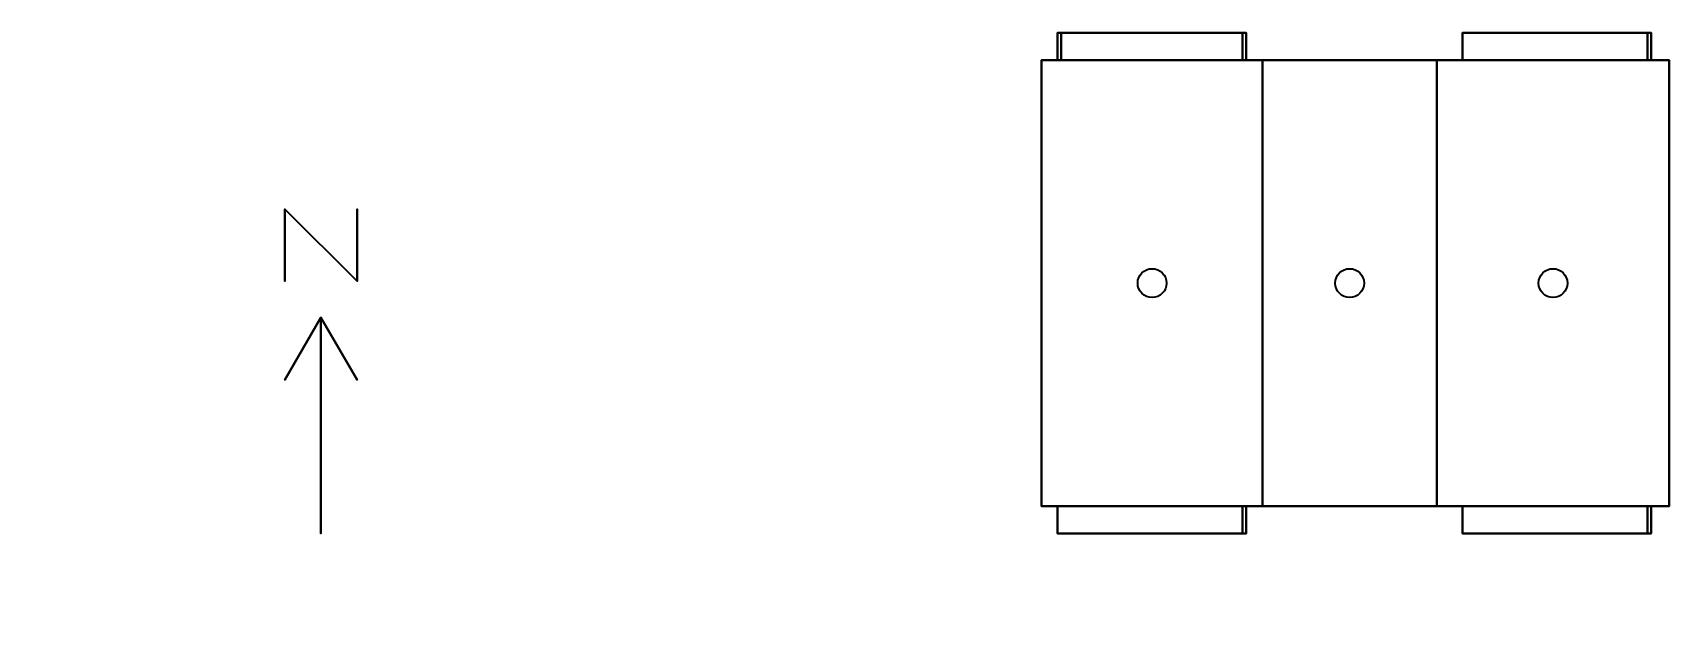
# Model space of a CAD drawing. Header units: metres. Extents: x -13.6 to 9.1, y -8.2 to -0.1.
import ezdxf

# ---------------------------------------------------------------- set-up
doc = ezdxf.new("R2010")
doc.units = ezdxf.units.M

msp = doc.modelspace()

# ---------------------------------------------------------------- linework, layer by layer
at = {"layer": '1', "color": 3}
for points in [[(-10.1202, -2.54618, 0.1), (-10.1202, -2.54618), (-10.1202, -3.54618), (-10.1202, -3.54618, 0.1)], [(-10.1202, -2.54618, 0.1), (-10.1202, -2.54618), (-9.1202, -3.54618), (-9.1202, -3.54618, 0.1)], [(-9.1202, -2.54618, 0.1), (-9.1202, -2.54618), (-9.1202, -3.54618), (-9.1202, -3.54618, 0.1)], [(-9.6202, -4.04618, 0.1), (-9.6202, -4.04618), (-10.1202, -4.9122), (-10.1202, -4.9122, 0.1)], [(-9.6202, -4.04618, 0.1), (-9.6202, -4.04618), (-9.6202, -7.04618), (-9.6202, -7.04618, 0.1)], [(-9.6202, -4.04618, 0.1), (-9.6202, -4.04618), (-9.1202, -4.9122), (-9.1202, -4.9122, 0.1)]]:
    msp.add_3dface(points, dxfattribs=at)
at = {"layer": 'Building Shading', "color": 195}
for points in [[(3.2198, -0.47618, 4.24), (3.2198, -0.09618, 4.24), (0.5998, -0.09618, 4.24), (0.5998, -0.47618, 4.24)], [(0.5998, -0.47618, 4.24), (0.5998, -0.09618, 4.24), (3.2198, -0.09618, 4.24), (3.2198, -0.47618, 4.24)], [(3.2198, -0.47618, 2.36), (3.2198, -0.09618, 2.36), (0.5998, -0.09618, 2.36), (0.5998, -0.47618, 2.36)], [(0.5998, -0.47618, 2.36), (0.5998, -0.09618, 2.36), (3.2198, -0.09618, 2.36), (3.2198, -0.47618, 2.36)], [(0.6498, -0.09618, 4.19), (0.6498, -0.09618, 2.36), (0.6498, -0.47618, 2.36), (0.6498, -0.47618, 4.19)], [(0.6498, -0.47618, 4.19), (0.6498, -0.47618, 2.36), (0.6498, -0.09618, 2.36), (0.6498, -0.09618, 4.19)], [(3.1698, -0.47618, 4.19), (3.1698, -0.47618, 2.36), (3.1698, -0.09618, 2.36), (3.1698, -0.09618, 4.19)], [(3.1698, -0.09618, 4.19), (3.1698, -0.09618, 2.36), (3.1698, -0.47618, 2.36), (3.1698, -0.47618, 4.19)], [(6.2198, -0.09618, 4.24), (6.2198, -0.47618, 4.24), (8.8398, -0.47618, 4.24), (8.8398, -0.09618, 4.24)], [(8.8398, -0.09618, 4.24), (8.8398, -0.47618, 4.24), (6.2198, -0.47618, 4.24), (6.2198, -0.09618, 4.24)], [(6.2198, -0.47618, 4.19), (6.2198, -0.47618, 2.36), (6.2198, -0.09618, 2.36), (6.2198, -0.09618, 4.19)], [(6.2198, -0.09618, 4.19), (6.2198, -0.09618, 2.36), (6.2198, -0.47618, 2.36), (6.2198, -0.47618, 4.19)], [(6.2198, -0.09618, 2.36), (6.2198, -0.47618, 2.36), (8.8398, -0.47618, 2.36), (8.8398, -0.09618, 2.36)], [(8.8398, -0.09618, 2.36), (8.8398, -0.47618, 2.36), (6.2198, -0.47618, 2.36), (6.2198, -0.09618, 2.36)], [(8.7898, -0.47618, 4.19), (8.7898, -0.47618, 2.36), (8.7898, -0.09618, 2.36), (8.7898, -0.09618, 4.19)], [(8.7898, -0.09618, 4.19), (8.7898, -0.09618, 2.36), (8.7898, -0.47618, 2.36), (8.7898, -0.47618, 4.19)], [(3.2198, -7.04618, 4.24), (3.2198, -6.66618, 4.24), (0.5998, -6.66618, 4.24), (0.5998, -7.04618, 4.24)], [(0.5998, -7.04618, 4.24), (0.5998, -6.66618, 4.24), (3.2198, -6.66618, 4.24), (3.2198, -7.04618, 4.24)], [(0.5998, -7.04618, 4.19), (0.5998, -7.04618, 2.36), (0.5998, -6.66618, 2.36), (0.5998, -6.66618, 4.19)], [(0.5998, -6.66618, 4.19), (0.5998, -6.66618, 2.36), (0.5998, -7.04618, 2.36), (0.5998, -7.04618, 4.19)], [(3.2198, -7.04618, 2.36), (3.2198, -6.66618, 2.36), (0.5998, -6.66618, 2.36), (0.5998, -7.04618, 2.36)], [(0.5998, -7.04618, 2.36), (0.5998, -6.66618, 2.36), (3.2198, -6.66618, 2.36), (3.2198, -7.04618, 2.36)], [(3.1698, -7.04618, 4.19), (3.1698, -7.04618, 2.36), (3.1698, -6.66618, 2.36), (3.1698, -6.66618, 4.19)], [(3.1698, -6.66618, 4.19), (3.1698, -6.66618, 2.36), (3.1698, -7.04618, 2.36), (3.1698, -7.04618, 4.19)], [(8.8398, -7.04618, 4.24), (8.8398, -6.66618, 4.24), (6.2198, -6.66618, 4.24), (6.2198, -7.04618, 4.24)], [(6.2198, -7.04618, 4.24), (6.2198, -6.66618, 4.24), (8.8398, -6.66618, 4.24), (8.8398, -7.04618, 4.24)], [(6.2198, -7.04618, 4.19), (6.2198, -7.04618, 2.36), (6.2198, -6.66618, 2.36), (6.2198, -6.66618, 4.19)], [(6.2198, -6.66618, 4.19), (6.2198, -6.66618, 2.36), (6.2198, -7.04618, 2.36), (6.2198, -7.04618, 4.19)], [(8.8398, -7.04618, 2.36), (8.8398, -6.66618, 2.36), (6.2198, -6.66618, 2.36), (6.2198, -7.04618, 2.36)], [(6.2198, -7.04618, 2.36), (6.2198, -6.66618, 2.36), (8.8398, -6.66618, 2.36), (8.8398, -7.04618, 2.36)], [(8.7898, -7.04618, 4.19), (8.7898, -7.04618, 2.36), (8.7898, -6.66618, 2.36), (8.7898, -6.66618, 4.19)], [(8.7898, -6.66618, 4.19), (8.7898, -6.66618, 2.36), (8.7898, -7.04618, 2.36), (8.7898, -7.04618, 4.19)]]:
    msp.add_3dface(points, dxfattribs=at)
at = {"layer": 'CELLS_ENTRANCE', "color": 10}
msp.add_circle((4.654, -3.571, 2.2), 0.2, dxfattribs=at)
msp.add_circle((4.654, -3.571, 2.2), 0.2, dxfattribs=at)
at = {"layer": 'CELLS_ENTRANCE', "color": 43}
for points in [[(3.44532, -0.47618, 4.5), (3.44532, -0.47618, 1.4), (3.44532, -6.66618, 1.4), (3.44532, -6.66618, 4.5)], [(5.8631, -0.47618, 4.5), (5.8631, -0.47618, 1.4), (3.44532, -0.47618, 1.4), (3.44532, -0.47618, 4.5)], [(5.8631, -6.66618, 4.5), (5.8631, -6.66618, 1.4), (5.8631, -0.47618, 1.4), (5.8631, -0.47618, 4.5)], [(3.44532, -6.66618, 4.5), (3.44532, -6.66618, 1.4), (5.8631, -6.66618, 1.4), (5.8631, -6.66618, 4.5)]]:
    msp.add_3dface(points, dxfattribs=at)
at = {"layer": 'CELLS_ENTRANCE', "color": 8}
msp.add_3dface([(5.8631, -0.47618, 1.4), (5.8631, -6.66618, 1.4), (3.44532, -6.66618, 1.4), (3.44532, -0.47618, 1.4)], dxfattribs=at)
at = {"layer": 'CELLS_ENTRANCE', "color": 15}
msp.add_3dface([(3.44532, -0.47618, 4.5), (3.44532, -6.66618, 4.5), (5.8631, -6.66618, 4.5), (5.8631, -0.47618, 4.5)], dxfattribs=at)
at = {"layer": 'CELLS_ENTRANCE', "color": 45}
msp.add_3dface([(4.09554, -6.66618, 3.398), (4.09554, -6.66618, 1.402), (5.09154, -6.66618, 1.402), (5.09154, -6.66618, 3.398)], dxfattribs=at)
at = {"layer": 'CELLS_ROOMX1', "color": 10}
msp.add_circle((1.913, -3.571, 2.2), 0.2, dxfattribs=at)
msp.add_circle((1.913, -3.571, 2.2), 0.2, dxfattribs=at)
at = {"layer": 'CELLS_ROOMX1', "color": 43}
for points in [[(3.44532, -0.47618, 4.5), (3.44532, -0.47618, 1.4), (0.3798, -0.47618, 1.4), (0.3798, -0.47618, 4.5)], [(0.3798, -0.47618, 4.5), (0.3798, -0.47618, 1.4), (0.3798, -6.66618, 1.4), (0.3798, -6.66618, 4.5)], [(3.44532, -6.66618, 4.5), (3.44532, -6.66618, 1.4), (3.44532, -0.47618, 1.4), (3.44532, -0.47618, 4.5)], [(0.3798, -6.66618, 4.5), (0.3798, -6.66618, 1.4), (3.44532, -6.66618, 1.4), (3.44532, -6.66618, 4.5)]]:
    msp.add_3dface(points, dxfattribs=at)
at = {"layer": 'CELLS_ROOMX1', "color": 8}
msp.add_3dface([(3.44532, -0.47618, 1.4), (3.44532, -6.66618, 1.4), (0.3798, -6.66618, 1.4), (0.3798, -0.47618, 1.4)], dxfattribs=at)
at = {"layer": 'CELLS_ROOMX1', "color": 15}
msp.add_3dface([(0.3798, -0.47618, 4.5), (0.3798, -6.66618, 4.5), (3.44532, -6.66618, 4.5), (3.44532, -0.47618, 4.5)], dxfattribs=at)
at = {"layer": 'CELLS_ROOMX1', "color": 143}
for points in [[(1.2978, -0.47618, 4.148), (1.2978, -0.47618, 2.402), (0.6918, -0.47618, 2.402), (0.6918, -0.47618, 4.148)], [(3.1278, -0.47618, 4.148), (3.1278, -0.47618, 2.402), (1.3818, -0.47618, 2.402), (1.3818, -0.47618, 4.148)], [(0.6918, -6.66618, 4.148), (0.6918, -6.66618, 2.402), (2.4378, -6.66618, 2.402), (2.4378, -6.66618, 4.148)], [(2.5218, -6.66618, 4.148), (2.5218, -6.66618, 2.402), (3.1278, -6.66618, 2.402), (3.1278, -6.66618, 4.148)]]:
    msp.add_3dface(points, dxfattribs=at)
at = {"layer": 'CELLS_ROOMX2', "color": 10}
msp.add_circle((7.476, -3.571, 2.2), 0.2, dxfattribs=at)
msp.add_circle((7.476, -3.571, 2.2), 0.2, dxfattribs=at)
at = {"layer": 'CELLS_ROOMX2', "color": 43}
for points in [[(5.8631, -0.47618, 4.5), (5.8631, -0.47618, 1.4), (5.8631, -6.66618, 1.4), (5.8631, -6.66618, 4.5)], [(9.0898, -0.47618, 4.5), (9.0898, -0.47618, 1.4), (5.8631, -0.47618, 1.4), (5.8631, -0.47618, 4.5)], [(9.0898, -6.66618, 4.5), (9.0898, -6.66618, 1.4), (9.0898, -0.47618, 1.4), (9.0898, -0.47618, 4.5)], [(5.8631, -6.66618, 4.5), (5.8631, -6.66618, 1.4), (9.0898, -6.66618, 1.4), (9.0898, -6.66618, 4.5)]]:
    msp.add_3dface(points, dxfattribs=at)
at = {"layer": 'CELLS_ROOMX2', "color": 8}
msp.add_3dface([(9.0898, -0.47618, 1.4), (9.0898, -6.66618, 1.4), (5.8631, -6.66618, 1.4), (5.8631, -0.47618, 1.4)], dxfattribs=at)
at = {"layer": 'CELLS_ROOMX2', "color": 15}
msp.add_3dface([(5.8631, -0.47618, 4.5), (5.8631, -6.66618, 4.5), (9.0898, -6.66618, 4.5), (9.0898, -0.47618, 4.5)], dxfattribs=at)
at = {"layer": 'CELLS_ROOMX2', "color": 143}
for points in [[(6.9178, -0.47618, 4.148), (6.9178, -0.47618, 2.402), (6.3118, -0.47618, 2.402), (6.3118, -0.47618, 4.148)], [(8.7478, -0.47618, 4.148), (8.7478, -0.47618, 2.402), (7.0018, -0.47618, 2.402), (7.0018, -0.47618, 4.148)], [(6.3118, -6.66618, 4.148), (6.3118, -6.66618, 2.402), (8.0578, -6.66618, 2.402), (8.0578, -6.66618, 4.148)], [(8.1418, -6.66618, 4.148), (8.1418, -6.66618, 2.402), (8.7478, -6.66618, 2.402), (8.7478, -6.66618, 4.148)]]:
    msp.add_3dface(points, dxfattribs=at)

doc.saveas('drawing.dxf')
